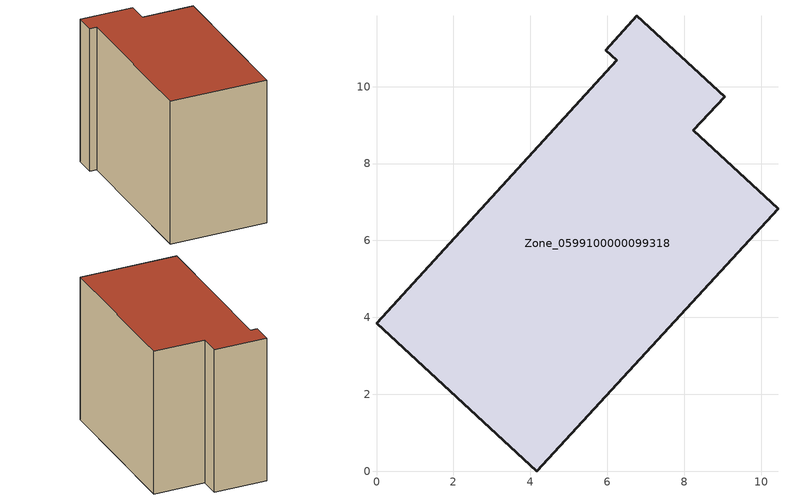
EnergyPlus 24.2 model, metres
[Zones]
Zone_0599100000099318
 floor ground (C_G): 8.24,8.86 10.44,6.83 4.17,0 0,3.85 6.25,10.69 5.96,10.95 6.77,11.84 9.05,9.74 z0
 wall outside (C_F): 10.44,6.83 8.24,8.86 9.05,9.74 6.77,11.84 5.96,10.95 6.25,10.69 0,3.85 4.17,0 10.44,6.83 z0:8.65
 roof outside (C_R): 6.77,11.84 5.96,10.95 6.25,10.69 0,3.85 4.17,0 10.44,6.83 8.24,8.86 9.05,9.74 z8.65
[BUILDING]
Pand.0599100000099318: North Axis=0; Terrain=City; Loads Convergence Tolerance Value=0.04; Temperature Convergence Tolerance Value=0.4; Solar Distribution=FullExterior; Maximum Number of Warmup Days=25; Minimum Number of Warmup Days=1
[Site:Location]
Rotterdam.The.Hague.AP_ZH_NLD Design_Conditions: Latitude=51.96; Longitude=4.45; Time Zone=1; Elevation=-4.5
[SITE:GROUNDTEMPERATURE:BUILDINGSURFACE]
18, 18, 18, 18, 18, 18, 18, 18, 18, 18, 18, 18
[MATERIAL] Thermal Absorptance=0.9; Solar Absorptance=0.7; Visible Absorptance=0.7
Name | Roughness | Thickness | Conductivity | Density | Specific Heat
G.TI.1975-1991 | MediumSmooth | 0.15 | 0.288461 | 540 | 1210
F.TI.1975-1991 | Rough | 0.3 | 0.230769 | 1920 | 840
R.TI.1975-1991 | MediumRough | 0.2 | 0.153846 | 1500 | 1000
[CONSTRUCTION]
C_G: G.TI.1975-1991
C_F: F.TI.1975-1991
C_R: R.TI.1975-1991
[ZONE]
Zone_0599100000099318: Type=1; Multiplier=1; Ceiling Height=Autocalculate; Volume=Autocalculate; Floor Area=autocalculate; Part of Total Floor Area=Yes
[ZONEINFILTRATION:DESIGNFLOWRATE]
Infil_Zone_0599100000099318: Zone or ZoneList or Space or SpaceList=Zone_0599100000099318; Schedule=AlwaysOn; Design Flow Rate Calculation Method=Flow/Area; Flow Rate per Floor Area=0.003; Constant Term Coefficient=1; Temperature Term Coefficient=0; Velocity Term Coefficient=0; Velocity Squared Term Coefficient=0
[HVACTEMPLATE:ZONE:IDEALLOADSAIRSYSTEM]
Zone_0599100000099318: Maximum Heating Supply Air Temperature=50; Minimum Cooling Supply Air Temperature=13; Maximum Heating Supply Air Humidity Ratio=0.0156; Minimum Cooling Supply Air Humidity Ratio=0.0077; Heating Limit=NoLimit; Cooling Limit=NoLimit; Dehumidification Control Type=ConstantSensibleHeatRatio; Cooling Sensible Heat Ratio=0.7; Dehumidification Setpoint=60; Humidification Control Type=None; Humidification Setpoint=30; Outdoor Air Method=None; Outdoor Air Flow Rate per Person=0.00944; Outdoor Air Flow Rate per Zone Floor Area=0; Outdoor Air Flow Rate per Zone=0; Demand Controlled Ventilation Type=None; Outdoor Air Economizer Type=NoEconomizer; Heat Recovery Type=None; Sensible Heat Recovery Effectiveness=0.7; Latent Heat Recovery Effectiveness=0.65
[ZONECONTROL:THERMOSTAT]
ThermostatControl_Zone_0599100000099318: Zone or ZoneList=Zone_0599100000099318; Control Type Schedule=DualSetpointControlType; Control 1=Thermostat_Zone_0599100000099318; Temperature Difference Between Cutout And Setpoint=0
[THERMOSTATSETPOINT:DUALSETPOINT]
Thermostat_Zone_0599100000099318: Heating Setpoint Temperature Schedule=HeatingSetpoint_Zone_0599100000099318; Cooling Setpoint Temperature Schedule=CoolingSetpoint_Zone_0599100000099318
[SCHEDULE:COMPACT]
HeatingSetpoint_Zone_0599100000099318: Through: 12/31, For: AllDays, Until: 24:00, 21
CoolingSetpoint_Zone_0599100000099318: Through: 12/31, For: AllDays, Until: 24:00, 24
DualSetpointControlType: Through: 12/31, For: AllDays, Until: 24:00, 4
AlwaysOn: Through: 12/31, For: AllDays, Until: 24:00, 1
